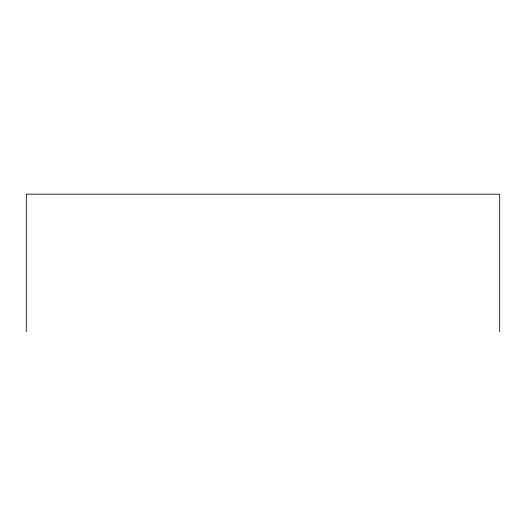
<?xml version="1.0" encoding="UTF-8"?>
<svg xmlns="http://www.w3.org/2000/svg" width="526" height="526" viewBox="0 0 526 526"><rect width="100%" height="100%" fill="white"/><g stroke="black" fill="none" stroke-linecap="round" stroke-linejoin="round"><path stroke-width="0.79" d="M499.7 331.827L499.7 194.173L26.3 194.173L26.3 331.827"/></g></svg>
